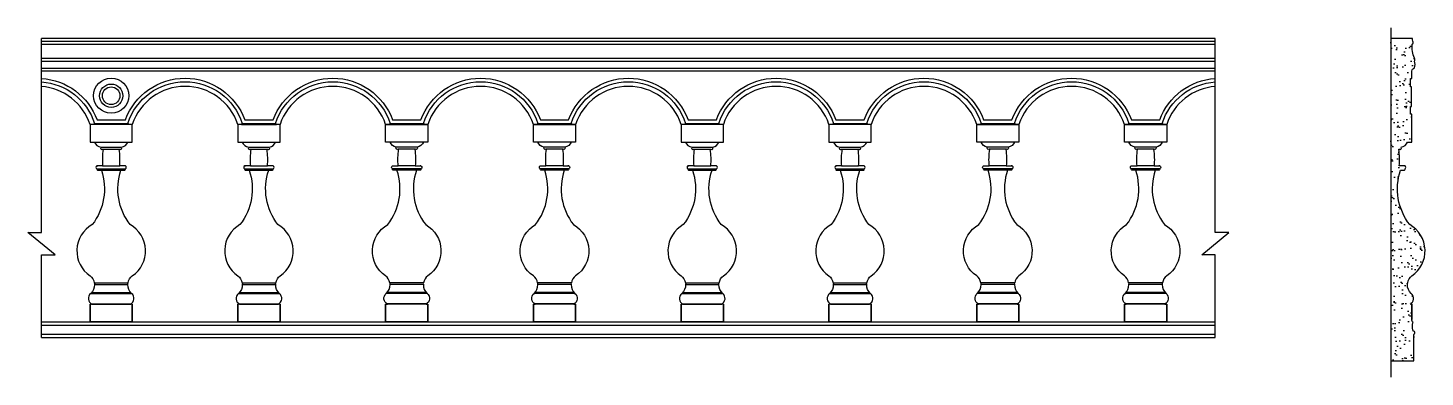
# Model space of a CAD drawing. Extents: x 259 to 4231, y 4623 to 5614.
import ezdxf

# ---------------------------------------------------------------- set-up
doc = ezdxf.new("R2010")
doc.units = 0
doc.header["$LTSCALE"] = 0.85
doc.header["$MEASUREMENT"] = 0
doc.layers.get('0').update_dxf_attribs({"color": 3, "linetype": 'CONTINUOUS'})
for name, color, linetype in [('2', 2, 'CONTINUOUS'), ('3', 3, 'CONTINUOUS'), ('4', 4, 'CONTINUOUS'), ('7', 7, 'CONTINUOUS')]:
    doc.layers.add(name, color=color, linetype=linetype)

msp = doc.modelspace()

# ---------------------------------------------------------------- hatches: boundary and pattern name
at = {"layer": '3'}
h = msp.add_hatch(dxfattribs=at)
h.set_pattern_fill('AR-SAND', color=256, scale=20, style=0)
h.set_pattern_definition([(37.5, (2467.82, 3053.552), (-1.25987, 38.53648), [0, -30.4, 0, -34, 0, -32.5]), (7.5, (2467.82, 3053.55), (35.3955, 56.4429), [0, -16.4, 0, -27.4, 0, -10.5]), (327.5, (2443.22, 3053.552), (62.28284, 0.11318), [0, -10, 0, -36, 0, -47]), (317.5, (2443.22, 3053.55), (60.1225, 17.5535), [0, -5, 0, -23.6, 0, -27])])
h.paths.add_polyline_path([(4188.7, 5471), (4193.1, 5471), (4193.1, 5491.9, -0.351142), (4200.1, 5500.6, 0.233497), (4200.1, 5519.8, 0.369962), (4200.1, 5528.5, -0.114094), (4194, 5567.7, 0.529207), (4195.7, 5576.4, -0.164337), (4194.8, 5584.2), (4133, 5584.3), (4133, 4660.3), (4199.3, 4660.3), (4199.3, 4735.3, 0.842421), (4197.2, 4745.3, -0.153726), (4197.2, 4770.3, -0.201897), (4193, 4780.3), (4193, 4830.3), (4187.8, 4830.3, 0.523351), (4192.2, 4859.4, -0.231222), (4180.5, 4885.7, -0.367181), (4181.1, 4890.7, -0.180582), (4193, 4910.3, 0.55575), (4187, 5055.8, -0.252022), (4160.8, 5210.3), (4170.6, 5210.3, 0.458346), (4173.6, 5214.6, 0.640171), (4173.6, 5222.3), (4157.3, 5222.3, 0.055387), (4156, 5269.7), (4157.7, 5269.7, 0.766974), (4162.7, 5276.1, 0.277201), (4180.4, 5290.3), (4193, 5290.3), (4193, 5340.3), (4193, 5369.1), (4188.7, 5369.1), (4188.7, 5390.9), (4192.2, 5390.9), (4192.2, 5396.1), (4192.2, 5446.6), (4188.7, 5446.6)])

# ---------------------------------------------------------------- linework, layer by layer
for p, q in [((298, 5576.3), (3634.1, 5576.3)), ((298, 5568.3), (3634.1, 5568.3)), ((298, 5520.3), (3634.1, 5520.3)), ((298, 5500.3), (3634.1, 5500.3))]:
    msp.add_line(p, q)
at = {"layer": '2'}
msp.add_line((298, 4735.3), (3634.1, 4735.3), dxfattribs=at)
at = {"layer": '3'}
for p, q in [((4133, 5614.1), (4133, 4623.2)), ((448.8, 5343.3), (446.6, 5340.3)), ((545.6, 5340.3), (446.6, 5340.3)), ((543.4, 5343.3), (545.6, 5340.3)), ((868.8, 5343.3), (866.6, 5340.3)), ((866.6, 5340.3), (965.6, 5340.3)), ((963.4, 5343.3), (965.6, 5340.3)), ((1288.8, 5343.3), (1286.6, 5340.3)), ((1383.4, 5343.3), (1385.6, 5340.3)), ((1696.1, 5340.3), (1816.1, 5340.3)), ((1708.8, 5343.3), (1706.6, 5340.3)), ((1708.8, 5343.3), (1706.6, 5340.3)), ((1706.6, 5340.3), (1805.6, 5340.3)), ((1706.6, 5340.3), (1805.6, 5340.3)), ((1803.4, 5343.3), (1805.6, 5340.3)), ((1803.4, 5343.3), (1805.6, 5340.3)), ((2128.8, 5343.3), (2126.6, 5340.3)), ((2225.6, 5340.3), (2126.6, 5340.3)), ((2128.8, 5343.3), (2223.4, 5343.3)), ((2223.4, 5343.3), (2225.6, 5340.3)), ((2548.8, 5343.3), (2546.6, 5340.3)), ((2645.6, 5340.3), (2546.6, 5340.3)), ((2643.4, 5343.3), (2645.6, 5340.3)), ((2968.8, 5343.3), (2966.6, 5340.3)), ((2968.8, 5343.3), (2966.6, 5340.3)), ((2968.8, 5343.3), (2966.6, 5340.3)), ((2966.6, 5340.3), (3065.6, 5340.3)), ((2966.6, 5340.3), (3065.6, 5340.3)), ((3065.6, 5340.3), (2966.6, 5340.3)), ((3063.4, 5343.3), (3065.6, 5340.3)), ((3063.4, 5343.3), (3065.6, 5340.3)), ((3388.8, 5343.3), (3386.6, 5340.3)), ((3386.6, 5340.3), (3485.6, 5340.3)), ((3483.4, 5343.3), (3485.6, 5340.3)), ((473.1, 5269.7), (520.7, 5269.7)), ((893.1, 5269.7), (940.7, 5269.7)), ((1359, 5269.7), (1311.4, 5269.7)), ((1779, 5269.7), (1731.4, 5269.7)), ((2153.1, 5269.7), (2200.7, 5269.7)), ((2573.1, 5269.7), (2620.7, 5269.7)), ((3039, 5269.7), (2991.4, 5269.7)), ((3459, 5269.7), (3411.4, 5269.7)), ((455.5, 5214.6), (536.6, 5214.6)), ((875.5, 5214.6), (956.6, 5214.6)), ((1376.6, 5214.6), (1295.5, 5214.6)), ((1796.6, 5214.6), (1715.5, 5214.6)), ((2135.5, 5214.6), (2216.6, 5214.6)), ((2555.5, 5214.6), (2636.6, 5214.6)), ((3056.6, 5214.6), (2975.5, 5214.6)), ((3476.6, 5214.6), (3395.5, 5214.6)), ((448, 4890.7), (544.1, 4890.7)), ((448.6, 4885.7), (543.6, 4885.7)), ((868, 4890.7), (964.1, 4890.7)), ((868.6, 4885.7), (963.6, 4885.7)), ((1384.1, 4890.7), (1288, 4890.7)), ((1383.6, 4885.7), (1288.6, 4885.7)), ((1804.1, 4890.7), (1708, 4890.7)), ((1803.6, 4885.7), (1708.6, 4885.7)), ((2128, 4890.7), (2224.1, 4890.7)), ((2128.6, 4885.7), (2223.6, 4885.7)), ((2548, 4890.7), (2644.1, 4890.7)), ((2548.6, 4885.7), (2643.6, 4885.7)), ((3064.1, 4890.7), (2968, 4890.7)), ((3063.6, 4885.7), (2968.6, 4885.7)), ((3484.1, 4890.7), (3388, 4890.7)), ((3483.6, 4885.7), (3388.6, 4885.7)), ((437.9, 4860.3), (554.2, 4860.3)), ((440.8, 4863.3), (551.3, 4863.3)), ((857.9, 4860.3), (974.2, 4860.3)), ((860.8, 4863.3), (971.3, 4863.3)), ((1394.2, 4860.3), (1277.9, 4860.3)), ((1391.3, 4863.3), (1280.8, 4863.3)), ((1814.2, 4860.3), (1697.9, 4860.3)), ((1811.3, 4863.3), (1700.8, 4863.3)), ((2117.9, 4860.3), (2234.2, 4860.3)), ((2120.8, 4863.3), (2231.3, 4863.3)), ((2537.9, 4860.3), (2654.2, 4860.3)), ((2540.8, 4863.3), (2651.3, 4863.3)), ((3074.2, 4860.3), (2957.9, 4860.3)), ((3071.3, 4863.3), (2960.8, 4863.3)), ((3494.2, 4860.3), (3377.9, 4860.3)), ((3491.3, 4863.3), (3380.8, 4863.3)), ((437.2, 4831.3), (554.9, 4831.3)), ((857.2, 4831.3), (974.9, 4831.3)), ((1394.9, 4831.3), (1277.2, 4831.3)), ((1814.9, 4831.3), (1697.2, 4831.3)), ((2117.2, 4831.3), (2234.9, 4831.3)), ((2537.2, 4831.3), (2654.9, 4831.3)), ((3074.9, 4831.3), (2957.2, 4831.3)), ((3494.9, 4831.3), (3377.2, 4831.3)), ((298, 4770.3), (3634.1, 4770.3)), ((298, 4745.3), (3634.1, 4745.3)), ((298, 4735.3), (3634.1, 4735.3))]:
    msp.add_line(p, q, dxfattribs=at)
for points in [[(298, 4735.3), (298, 4969.8), (336.5, 4969.8), (259.5, 5033.4), (298, 5033.4), (298, 5584.3)], [(3634.1, 4735.3), (3634.1, 4969.8), (3595.6, 4969.8), (3672.7, 5033.4), (3634.1, 5033.4), (3634.1, 5584.3)]]:
    msp.add_lwpolyline(points, dxfattribs=at)
for points in [[(298, 5471, -0.295583), (455.9, 5353.3), (536.3, 5353.3, -0.695591), (875.9, 5353.3), (956.3, 5353.3, -0.695591), (1295.9, 5353.3), (1376.3, 5353.3, -0.695591), (1715.9, 5353.3), (1796.3, 5353.3, -0.695591), (2135.9, 5353.3), (2216.3, 5353.3, -0.695591), (2555.9, 5353.3), (2636.3, 5353.3, -0.695591), (2975.9, 5353.3), (3056.3, 5353.3, -0.695591), (3395.9, 5353.3), (3476.3, 5353.3, -0.294535), (3633.4, 5470.9, -0.294535)], [(298, 5461, -0.305533), (448.8, 5343.3), (543.4, 5343.3, -0.725966), (868.8, 5343.3), (963.4, 5343.3, -0.725966), (1288.8, 5343.3), (1383.4, 5343.3, -0.725966), (1708.8, 5343.3), (1803.4, 5343.3, -0.725966), (2128.8, 5343.3), (2223.4, 5343.3, -0.725966), (2548.8, 5343.3), (2643.4, 5343.3, -0.725966), (2968.8, 5343.3), (3063.4, 5343.3, -0.725966), (3388.8, 5343.3), (3483.4, 5343.3, -0.305533), (3634.1, 5461)]]:
    msp.add_lwpolyline(points, format="xyb", dxfattribs=at)
for radius in [50, 33]:
    msp.add_circle((496.1, 5421.8), radius, dxfattribs=at)
at = {"layer": '4'}
for p, q in [((3634.1, 5584.3), (298, 5584.3)), ((298, 5492.3), (3634.1, 5492.3)), ((455.5, 5222.3), (457.8, 5222.3)), ((875.5, 5222.3), (877.8, 5222.3)), ((1376.6, 5222.3), (1374.3, 5222.3)), ((1796.6, 5222.3), (1794.3, 5222.3)), ((2135.5, 5222.3), (2137.8, 5222.3)), ((2555.5, 5222.3), (2557.8, 5222.3)), ((3056.6, 5222.3), (3054.3, 5222.3)), ((3476.6, 5222.3), (3474.3, 5222.3)), ((554.2, 4860.3), (554.2, 4860.3)), ((974.2, 4860.3), (974.2, 4860.3)), ((1277.9, 4860.3), (1277.9, 4860.3)), ((1697.9, 4860.3), (1697.9, 4860.3)), ((2234.2, 4860.3), (2234.2, 4860.3)), ((2654.2, 4860.3), (2654.2, 4860.3)), ((2957.9, 4860.3), (2957.9, 4860.3)), ((3377.9, 4860.3), (3377.9, 4860.3)), ((4191.2, 4860.3), (4191.2, 4860.3)), ((298, 4780.3), (3634.1, 4780.3))]:
    msp.add_line(p, q, dxfattribs=at)
for points in [[(4193, 4830.3), (4193.1, 4786.7), (4193.1, 4786.7), (4193.1, 4786.7), (4193, 4830.3), (4187.8, 4830.3, 0.547241), (4191.2, 4860.3, -0.220552), (4180.5, 4885.7, -0.367181), (4181.1, 4890.7, -0.180582), (4193, 4910.3, 0.55575), (4187, 5055.8, -0.252022), (4160.8, 5210.3), (4170.6, 5210.3, 0.458346), (4173.6, 5214.6, 0.640171), (4173.6, 5222.3), (4173.6, 5222.3), (4157.3, 5222.3, 0.055387), (4156, 5269.7), (4157.7, 5269.7, 0.766974), (4162.7, 5276.1), (4162.7, 5276.1, 0.277201), (4180.4, 5290.3), (4193, 5290.3), (4193, 5340.3), (4193, 5340.3), (4193, 5369.1), (4188.7, 5369.1), (4188.7, 5390.9), (4192.2, 5390.9), (4192.2, 5396.1), (4192.2, 5446.6), (4188.7, 5446.6), (4188.7, 5471), (4193.1, 5471), (4193.1, 5491.9, -0.351142), (4200.1, 5500.6, 0.233497), (4200.1, 5519.8, 0.369962), (4200.1, 5528.5, -0.114094), (4194, 5567.7, 0.529207), (4195.7, 5576.4, -0.164337), (4194.8, 5584.2), (4133, 5584.3)], [(3634.1, 5447.9, 0.302096), (3496.1, 5340.3), (3376.1, 5340.3, 0.720759), (3076.1, 5340.3), (2956.1, 5340.3), (3076.1, 5340.3), (2956.1, 5340.3, 0.720759), (2656.1, 5340.3), (2536.1, 5340.3, 0.720759), (2236.1, 5340.3), (2116.1, 5340.3, 0.720759), (1816.1, 5340.3), (1696.1, 5340.3, 0.720759), (1396.1, 5340.3), (1276.1, 5340.3, 0.720759), (976.1, 5340.3), (856.1, 5340.3, 0.720759), (556.1, 5340.3), (436.1, 5340.3, 0.302096), (298, 5447.9)], [(556.1, 4830.3), (556.1, 4780.3), (496.1, 4780.3), (556.1, 4780.3), (556.1, 4830.3), (550.9, 4830.3, 0.547241), (554.2, 4860.3, -0.220552), (543.6, 4885.7, -0.367181), (544.1, 4890.7, -0.180582), (556.1, 4910.3, 0.55575), (550, 5055.8, -0.252022), (523.8, 5210.3), (533.6, 5210.3, 0.458346), (536.6, 5214.6, 0.640171), (536.6, 5222.3), (536.6, 5222.3), (520.3, 5222.3, 0.055387), (519, 5269.7), (520.7, 5269.7, 0.766974), (525.8, 5276.1), (525.8, 5276.1, 0.277201), (543.4, 5290.3), (556.1, 5290.3), (556.1, 5340.3), (496.1, 5340.3), (436.1, 5340.3), (436.1, 5290.3), (448.7, 5290.3, 0.277201), (466.3, 5276.1), (466.3, 5276.1, 0.766974), (471.4, 5269.7), (473.1, 5269.7, 0.055387), (471.8, 5222.3), (455.5, 5222.3, 0.706497), (455.5, 5214.6, 0.459272), (458.5, 5210.3), (468.3, 5210.3, -0.252022), (442.1, 5055.8, 0.55575), (436.1, 4910.3, -0.180582), (448, 4890.7, -0.367166), (448.6, 4885.7, -0.220552), (437.9, 4860.3), (437.9, 4860.3, 0.547241), (441.3, 4830.3), (436.1, 4830.3), (436.1, 4780.3), (496.1, 4780.3), (436.1, 4780.3), (436.1, 4830.3)], [(976.1, 4830.3), (976.1, 4780.3), (916.1, 4780.3), (976.1, 4780.3), (976.1, 4830.3), (970.9, 4830.3, 0.547241), (974.2, 4860.3, -0.220552), (963.6, 4885.7, -0.367181), (964.1, 4890.7, -0.180582), (976.1, 4910.3, 0.55575), (970, 5055.8, -0.252022), (943.8, 5210.3), (953.6, 5210.3, 0.458346), (956.6, 5214.6, 0.640171), (956.6, 5222.3), (956.6, 5222.3), (940.3, 5222.3, 0.055387), (939, 5269.7), (940.7, 5269.7, 0.766974), (945.8, 5276.1), (945.8, 5276.1, 0.277201), (963.4, 5290.3), (976.1, 5290.3), (976.1, 5340.3), (916.1, 5340.3), (856.1, 5340.3), (856.1, 5290.3), (868.7, 5290.3, 0.277201), (886.3, 5276.1), (886.3, 5276.1, 0.766974), (891.4, 5269.7), (893.1, 5269.7, 0.055387), (891.8, 5222.3), (875.5, 5222.3, 0.706497), (875.5, 5214.6, 0.459272), (878.5, 5210.3), (888.3, 5210.3, -0.252022), (862.1, 5055.8, 0.55575), (856.1, 4910.3, -0.180582), (868, 4890.7, -0.367166), (868.6, 4885.7, -0.220552), (857.9, 4860.3), (857.9, 4860.3, 0.547241), (861.3, 4830.3), (856.1, 4830.3), (856.1, 4780.3), (916.1, 4780.3), (856.1, 4780.3), (856.1, 4830.3)], [(1276.1, 4830.3), (1276.1, 4780.3), (1336.1, 4780.3), (1276.1, 4780.3), (1276.1, 4830.3), (1281.3, 4830.3, -0.547241), (1277.9, 4860.3, 0.220552), (1288.6, 4885.7, 0.367181), (1288, 4890.7, 0.180582), (1276.1, 4910.3, -0.55575), (1282.1, 5055.8, 0.252022), (1308.3, 5210.3), (1298.5, 5210.3, -0.458346), (1295.5, 5214.6, -0.640171), (1295.5, 5222.3), (1295.5, 5222.3), (1311.8, 5222.3, -0.055387), (1313.1, 5269.7), (1311.4, 5269.7, -0.766974), (1306.3, 5276.1), (1306.3, 5276.1, -0.277201), (1288.7, 5290.3), (1276.1, 5290.3), (1276.1, 5340.3), (1336.1, 5340.3), (1396.1, 5340.3), (1396.1, 5290.3), (1383.4, 5290.3, -0.277201), (1365.8, 5276.1), (1365.8, 5276.1, -0.766974), (1360.7, 5269.7), (1359, 5269.7, -0.055387), (1360.3, 5222.3), (1376.6, 5222.3, -0.706497), (1376.6, 5214.6, -0.459272), (1373.6, 5210.3), (1363.8, 5210.3, 0.252022), (1390, 5055.8, -0.55575), (1396.1, 4910.3, 0.180582), (1384.1, 4890.7, 0.367166), (1383.6, 4885.7, 0.220552), (1394.2, 4860.3), (1394.2, 4860.3, -0.547241), (1390.9, 4830.3), (1396.1, 4830.3), (1396.1, 4780.3), (1336.1, 4780.3), (1396.1, 4780.3), (1396.1, 4830.3)], [(1696.1, 4830.3), (1696.1, 4780.3), (1756.1, 4780.3), (1696.1, 4780.3), (1696.1, 4830.3), (1701.3, 4830.3, -0.547241), (1697.9, 4860.3, 0.220552), (1708.6, 4885.7, 0.367181), (1708, 4890.7, 0.180582), (1696.1, 4910.3, -0.55575), (1702.1, 5055.8, 0.252022), (1728.3, 5210.3), (1718.5, 5210.3, -0.458346), (1715.5, 5214.6, -0.640171), (1715.5, 5222.3), (1715.5, 5222.3), (1731.8, 5222.3, -0.055387), (1733.1, 5269.7), (1731.4, 5269.7, -0.766974), (1726.3, 5276.1), (1726.3, 5276.1, -0.277201), (1708.7, 5290.3), (1696.1, 5290.3), (1696.1, 5340.3), (1756.1, 5340.3), (1816.1, 5340.3), (1816.1, 5290.3), (1803.4, 5290.3, -0.277201), (1785.8, 5276.1), (1785.8, 5276.1, -0.766974), (1780.7, 5269.7), (1779, 5269.7, -0.055387), (1780.3, 5222.3), (1796.6, 5222.3, -0.706497), (1796.6, 5214.6, -0.459272), (1793.6, 5210.3), (1783.8, 5210.3, 0.252022), (1810, 5055.8, -0.55575), (1816.1, 4910.3, 0.180582), (1804.1, 4890.7, 0.367166), (1803.6, 4885.7, 0.220552), (1814.2, 4860.3), (1814.2, 4860.3, -0.547241), (1810.9, 4830.3), (1816.1, 4830.3), (1816.1, 4780.3), (1756.1, 4780.3), (1816.1, 4780.3), (1816.1, 4830.3)], [(2236.1, 4830.3), (2236.1, 4780.3), (2176.1, 4780.3), (2236.1, 4780.3), (2236.1, 4830.3), (2230.9, 4830.3, 0.547241), (2234.2, 4860.3, -0.220552), (2223.6, 4885.7, -0.367181), (2224.1, 4890.7, -0.180582), (2236.1, 4910.3, 0.55575), (2230, 5055.8, -0.252022), (2203.8, 5210.3), (2213.6, 5210.3, 0.458346), (2216.6, 5214.6, 0.640171), (2216.6, 5222.3), (2216.6, 5222.3), (2200.3, 5222.3, 0.055387), (2199, 5269.7), (2200.7, 5269.7, 0.766974), (2205.8, 5276.1), (2205.8, 5276.1, 0.277201), (2223.4, 5290.3), (2236.1, 5290.3), (2236.1, 5340.3), (2176.1, 5340.3), (2116.1, 5340.3), (2116.1, 5290.3), (2128.7, 5290.3, 0.277201), (2146.3, 5276.1), (2146.3, 5276.1, 0.766974), (2151.4, 5269.7), (2153.1, 5269.7, 0.055387), (2151.8, 5222.3), (2135.5, 5222.3, 0.706497), (2135.5, 5214.6, 0.459272), (2138.5, 5210.3), (2148.3, 5210.3, -0.252022), (2122.1, 5055.8, 0.55575), (2116.1, 4910.3, -0.180582), (2128, 4890.7, -0.367166), (2128.6, 4885.7, -0.220552), (2117.9, 4860.3), (2117.9, 4860.3, 0.547241), (2121.3, 4830.3), (2116.1, 4830.3), (2116.1, 4780.3), (2176.1, 4780.3), (2116.1, 4780.3), (2116.1, 4830.3)], [(2656.1, 4830.3), (2656.1, 4780.3), (2596.1, 4780.3), (2656.1, 4780.3), (2656.1, 4830.3), (2650.9, 4830.3, 0.547241), (2654.2, 4860.3, -0.220552), (2643.6, 4885.7, -0.367181), (2644.1, 4890.7, -0.180582), (2656.1, 4910.3, 0.55575), (2650, 5055.8, -0.252022), (2623.8, 5210.3), (2633.6, 5210.3, 0.458346), (2636.6, 5214.6, 0.640171), (2636.6, 5222.3), (2636.6, 5222.3), (2620.3, 5222.3, 0.055387), (2619, 5269.7), (2620.7, 5269.7, 0.766974), (2625.8, 5276.1), (2625.8, 5276.1, 0.277201), (2643.4, 5290.3), (2656.1, 5290.3), (2656.1, 5340.3), (2596.1, 5340.3), (2536.1, 5340.3), (2536.1, 5290.3), (2548.7, 5290.3, 0.277201), (2566.3, 5276.1), (2566.3, 5276.1, 0.766974), (2571.4, 5269.7), (2573.1, 5269.7, 0.055387), (2571.8, 5222.3), (2555.5, 5222.3, 0.706497), (2555.5, 5214.6, 0.459272), (2558.5, 5210.3), (2568.3, 5210.3, -0.252022), (2542.1, 5055.8, 0.55575), (2536.1, 4910.3, -0.180582), (2548, 4890.7, -0.367166), (2548.6, 4885.7, -0.220552), (2537.9, 4860.3), (2537.9, 4860.3, 0.547241), (2541.3, 4830.3), (2536.1, 4830.3), (2536.1, 4780.3), (2596.1, 4780.3), (2536.1, 4780.3), (2536.1, 4830.3)], [(2956.1, 4830.3), (2956.1, 4780.3), (3016.1, 4780.3), (2956.1, 4780.3), (2956.1, 4830.3), (2961.3, 4830.3, -0.547241), (2957.9, 4860.3, 0.220552), (2968.6, 4885.7, 0.367181), (2968, 4890.7, 0.180582), (2956.1, 4910.3, -0.55575), (2962.1, 5055.8, 0.252022), (2988.3, 5210.3), (2978.5, 5210.3, -0.458346), (2975.5, 5214.6, -0.640171), (2975.5, 5222.3), (2975.5, 5222.3), (2991.8, 5222.3, -0.055387), (2993.1, 5269.7), (2991.4, 5269.7, -0.766974), (2986.3, 5276.1), (2986.3, 5276.1, -0.277201), (2968.7, 5290.3), (2956.1, 5290.3), (2956.1, 5340.3), (3016.1, 5340.3), (3076.1, 5340.3), (3076.1, 5290.3), (3063.4, 5290.3, -0.277201), (3045.8, 5276.1), (3045.8, 5276.1, -0.766974), (3040.7, 5269.7), (3039, 5269.7, -0.055387), (3040.3, 5222.3), (3056.6, 5222.3, -0.706497), (3056.6, 5214.6, -0.459272), (3053.6, 5210.3), (3043.8, 5210.3, 0.252022), (3070, 5055.8, -0.55575), (3076.1, 4910.3, 0.180582), (3064.1, 4890.7, 0.367166), (3063.6, 4885.7, 0.220552), (3074.2, 4860.3), (3074.2, 4860.3, -0.547241), (3070.9, 4830.3), (3076.1, 4830.3), (3076.1, 4780.3), (3016.1, 4780.3), (3076.1, 4780.3), (3076.1, 4830.3)], [(3376.1, 4830.3), (3376.1, 4780.3), (3436.1, 4780.3), (3376.1, 4780.3), (3376.1, 4830.3), (3381.3, 4830.3, -0.547241), (3377.9, 4860.3, 0.220552), (3388.6, 4885.7, 0.367181), (3388, 4890.7, 0.180582), (3376.1, 4910.3, -0.55575), (3382.1, 5055.8, 0.252022), (3408.3, 5210.3), (3398.5, 5210.3, -0.458346), (3395.5, 5214.6, -0.640171), (3395.5, 5222.3), (3395.5, 5222.3), (3411.8, 5222.3, -0.055387), (3413.1, 5269.7), (3411.4, 5269.7, -0.766974), (3406.3, 5276.1), (3406.3, 5276.1, -0.277201), (3388.7, 5290.3), (3376.1, 5290.3), (3376.1, 5340.3), (3436.1, 5340.3), (3496.1, 5340.3), (3496.1, 5290.3), (3483.4, 5290.3, -0.277201), (3465.8, 5276.1), (3465.8, 5276.1, -0.766974), (3460.7, 5269.7), (3459, 5269.7, -0.055387), (3460.3, 5222.3), (3476.6, 5222.3, -0.706497), (3476.6, 5214.6, -0.459272), (3473.6, 5210.3), (3463.8, 5210.3, 0.252022), (3490, 5055.8, -0.55575), (3496.1, 4910.3, 0.180582), (3484.1, 4890.7, 0.367166), (3483.6, 4885.7, 0.220552), (3494.2, 4860.3), (3494.2, 4860.3, -0.547241), (3490.9, 4830.3), (3496.1, 4830.3), (3496.1, 4780.3), (3436.1, 4780.3), (3496.1, 4780.3), (3496.1, 4830.3)], [(4132.2, 4668.8), (4198.4, 4668.8), (4198.4, 4743.8, 0.309696), (4201.7, 4748.6, 0.414214), (4196.5, 4753.8, -0.105885), (4194.6, 4769.6, -0.056192), (4196.4, 4778.8, -0.292485), (4193.1, 4786.7, -0.111997)]]:
    msp.add_lwpolyline(points, format="xyb", dxfattribs=at)
at = {"layer": '7'}
for p, q in [((298, 5528.3), (3634.1, 5528.3)), ((448.7, 5290.3), (543.4, 5290.3)), ((868.7, 5290.3), (963.4, 5290.3)), ((1383.4, 5290.3), (1288.7, 5290.3)), ((1803.4, 5290.3), (1708.7, 5290.3)), ((2128.7, 5290.3), (2223.4, 5290.3)), ((2548.7, 5290.3), (2643.4, 5290.3)), ((3063.4, 5290.3), (2968.7, 5290.3)), ((3483.4, 5290.3), (3388.7, 5290.3)), ((466.3, 5276.1), (525.8, 5276.1)), ((886.3, 5276.1), (945.8, 5276.1)), ((1365.8, 5276.1), (1306.3, 5276.1)), ((1785.8, 5276.1), (1726.3, 5276.1)), ((2146.3, 5276.1), (2205.8, 5276.1)), ((2566.3, 5276.1), (2625.8, 5276.1)), ((3045.8, 5276.1), (2986.3, 5276.1)), ((3465.8, 5276.1), (3406.3, 5276.1)), ((468.3, 5210.3), (523.8, 5210.3)), ((471.8, 5222.3), (520.3, 5222.3)), ((888.3, 5210.3), (943.8, 5210.3)), ((891.8, 5222.3), (940.3, 5222.3)), ((1363.8, 5210.3), (1308.3, 5210.3)), ((1360.3, 5222.3), (1311.8, 5222.3)), ((1783.8, 5210.3), (1728.3, 5210.3)), ((1780.3, 5222.3), (1731.8, 5222.3)), ((2148.3, 5210.3), (2203.8, 5210.3)), ((2151.8, 5222.3), (2200.3, 5222.3)), ((2568.3, 5210.3), (2623.8, 5210.3)), ((2571.8, 5222.3), (2620.3, 5222.3)), ((3043.8, 5210.3), (2988.3, 5210.3)), ((3040.3, 5222.3), (2991.8, 5222.3)), ((3463.8, 5210.3), (3408.3, 5210.3)), ((3460.3, 5222.3), (3411.8, 5222.3)), ((441.3, 4830.3), (550.9, 4830.3)), ((861.3, 4830.3), (970.9, 4830.3)), ((1390.9, 4830.3), (1281.3, 4830.3)), ((1810.9, 4830.3), (1701.3, 4830.3)), ((2121.3, 4830.3), (2230.9, 4830.3)), ((2541.3, 4830.3), (2650.9, 4830.3)), ((3070.9, 4830.3), (2961.3, 4830.3)), ((3490.9, 4830.3), (3381.3, 4830.3))]:
    msp.add_line(p, q, dxfattribs=at)
msp.add_circle((496.1, 5421.8), 25, dxfattribs=at)

doc.saveas('drawing.dxf')
